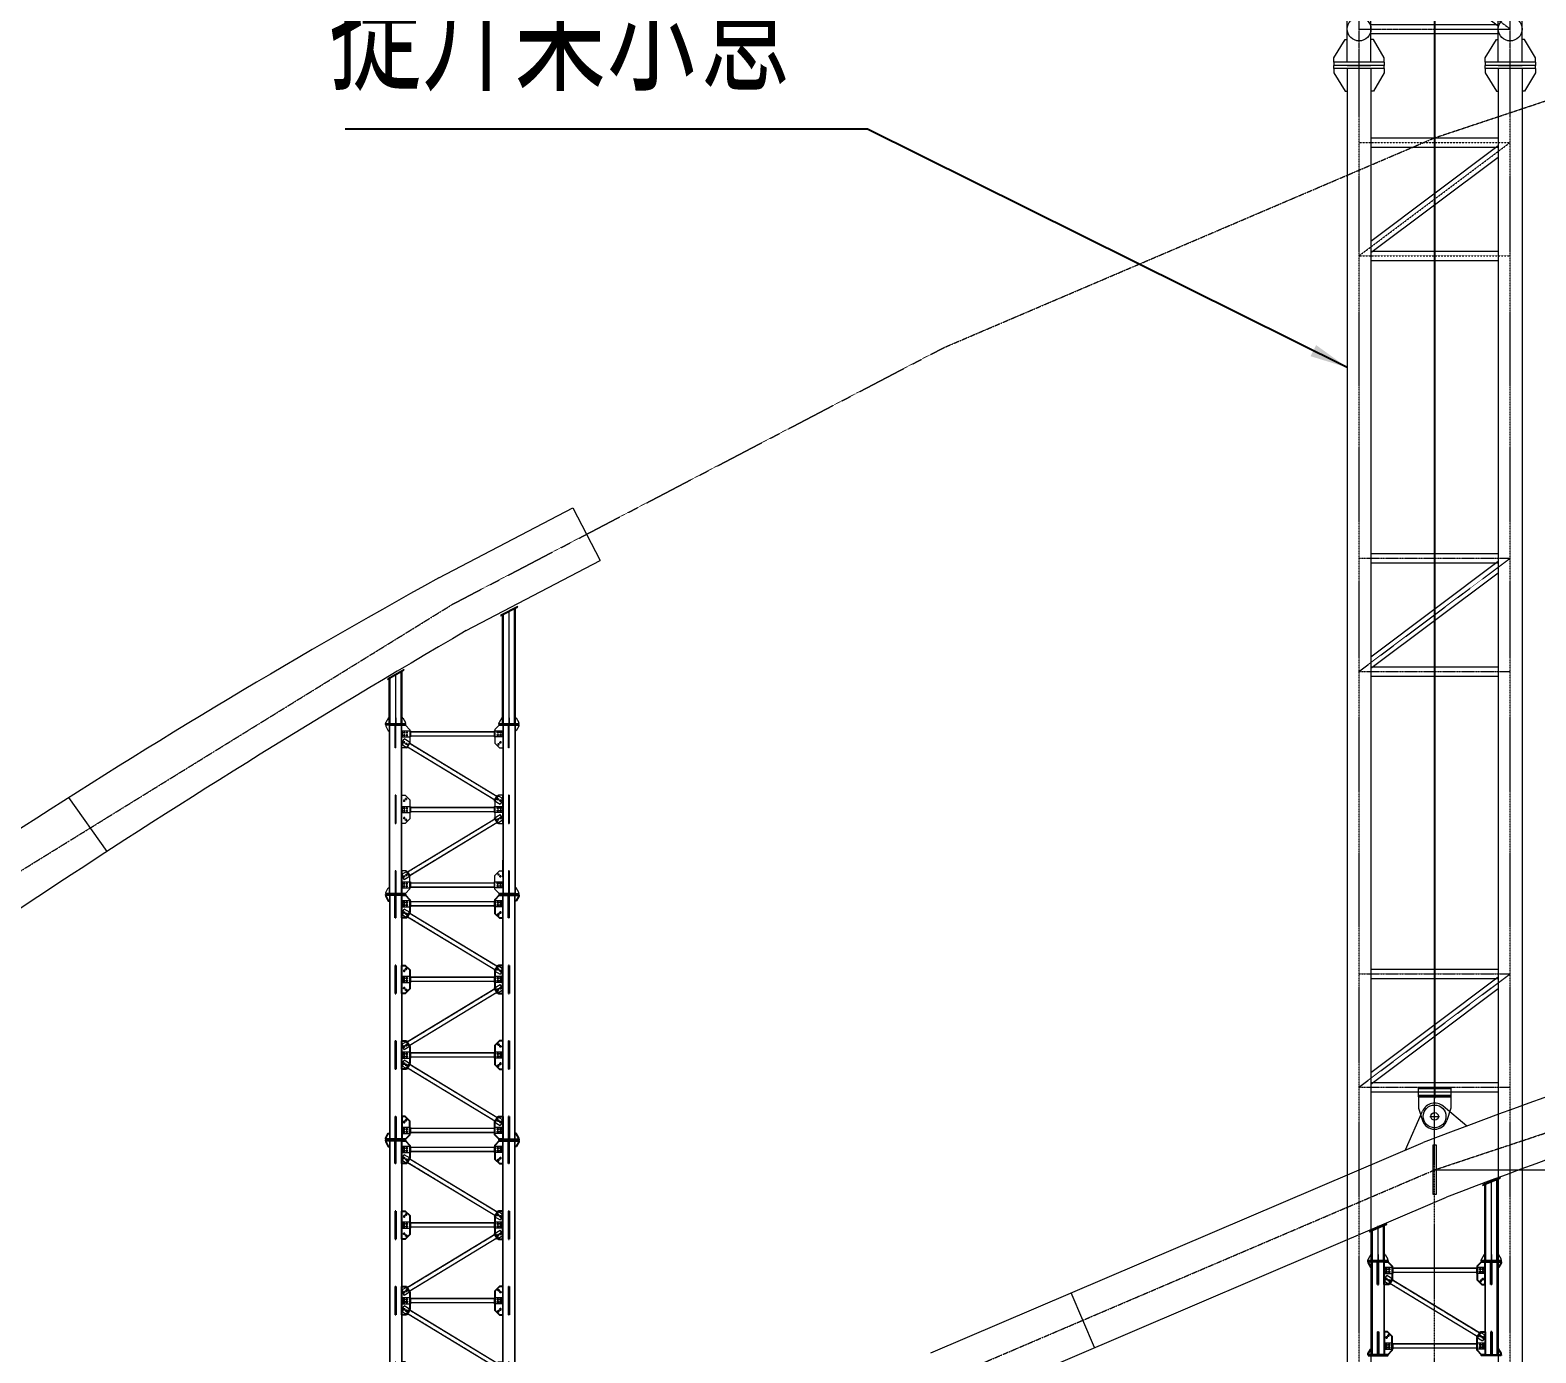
# Model space of a CAD drawing. Extents: x -2876908 to 633791, y -1383861 to 872234.
# Drawn here: x -1362994 to -1323142, y 772862 to 807864 of the extents above; entities that cross this region are included whole.
import ezdxf

# ---------------------------------------------------------------- set-up
doc = ezdxf.new("R2010")
doc.units = 0
doc.header["$LTSCALE"] = 5
doc.header["$MEASUREMENT"] = 0
doc.linetypes.add('CENTER', pattern=[2, 1.25, -0.25, 0.25, -0.25])
doc.linetypes.add('DASHED', pattern=[0.75, 0.5, -0.25])
doc.layers.get('0').update_dxf_attribs({"linetype": 'CONTINUOUS', "lineweight": 25})
for name, color, linetype, lineweight in [('2细实线', 5, 'CONTINUOUS', 18), ('3中心线', 6, 'CENTER', 18), ('5标注', 3, 'CONTINUOUS', 15), ('6文本', 7, 'CONTINUOUS', 15), ('7边界线', 8, 'CONTINUOUS', 15), ('8轮廓线', 4, 'CONTINUOUS', 15), ('DIM', 3, 'CONTINUOUS', 0), ('STGJ_BOLT_THIN', 9, 'CONTINUOUS', 0), ('STXT_XG_END_THIN', 2, 'CONTINUOUS', 0), ('STXT_XG_THIN', 2, 'CONTINUOUS', 0), ('STXT_XG_TNDSH', 6, 'DASHED', 0)]:
    doc.layers.add(name, color=color, linetype=linetype, lineweight=lineweight)
doc.layers.add('M_Prof', color=2, linetype='CONTINUOUS')
doc.layers.add('M_Profx', color=2, linetype='CONTINUOUS')
doc.styles.add('TSSD_Dimension', font='tssdeng.shx', dxfattribs={"width": 0.7, "bigfont": 'hztxt.shx'})
doc.styles.add('TSSD_NORM', font='tssdeng.shx', dxfattribs={"width": 0.7, "bigfont": 'hztxt.shx'})
doc.dimstyles.new('TSSD_100_100', dxfattribs={"dimtxt": 300, "dimasz": 100, "dimexe": 100, "dimexo": 250, "dimgap": 100, "dimtad": 1, "dimdec": 0, "dimzin": 0, "dimdsep": 46, "dimtxsty": 'TSSD_Dimension', "dimblk": 'ARCHTICK', "dimblk1": 'ARCHTICK', "dimblk2": 'ARCHTICK', "dimcen": 0, "dimdle": 100, "dimclrt": 7, "dimadec": 0, "dimazin": 0, "dimtfac": 1, "dimtdec": 0, "dimtix": 1, "dimtmove": 2, "dimatfit": 3, "dimfxl": 1, "dimtolj": 1, "dimtzin": 0, "dimarcsym": 0})

# ---------------------------------------------------------------- blocks, each defined once
blk = doc.blocks.new('立面图')
at = {"layer": '3中心线'}
for points in [[(-699574, 28243), (-690120, 33181), (-677120, 38737), (-664120, 43058), (-651120, 46144), (-638120, 47996), (-625120, 48613), (-612120, 47996), (-599120, 46144), (-586120, 43058), (-573120, 38737), (-560120, 33181), (-547120, 26391), (-534120, 18366), (-521120, 9107), (-508120, -1387)], [(-742120, -1387), (-729120, 9107), (-716120, 18366), (-703120, 26391), (-699574, 28243)], [(-699574, 934), (-690120, 5872), (-677120, 11428), (-664120, 15749), (-651120, 18835), (-638120, 20687), (-625120, 21305), (-612120, 20687), (-599120, 18835), (-586120, 15749), (-573120, 11428), (-560120, 5872), (-550666, 934)]]:
    blk.add_lwpolyline(points, dxfattribs=at)
at = {"layer": '7边界线', "ltscale": 0.1}
for p, q in [((-703484, 27088), (-699938, 28940)), ((-699938, 28940), (-699210, 27546)), ((-702756, 25694), (-699210, 27546)), ((-713280, 21274), (-712265, 19849)), ((-690458, 6583), (-677430, 12150)), ((-689811, 5150), (-676811, 10705)), ((-686130, 6722), (-686748, 8168))]:
    blk.add_line(p, q, dxfattribs=at)
for centre, radius, start, end in [((-612298, -137707), 188341, 118.95695, 127.27992), ((-587161, -173000), 229873, 120.18969, 126.9511), ((-621852, -133281), 155689, 100.89052, 110.91483), ((-622230, -131849), 152646, 100.85404, 110.95094)]:
    blk.add_arc(centre, radius, start, end, dxfattribs=at)
blk = doc.blocks.new('孔')
blk.add_circle((22022, 20887), 13.3)
at = {"layer": 'STGJ_BOLT_THIN'}
for p, q in [((21992, 20887), (22052, 20887)), ((22022, 20917), (22022, 20857))]:
    blk.add_line(p, q, dxfattribs=at)
blk = doc.blocks.new('hsldhflksfdjl')
at = {"color": 5}
for p, q in [((11524943, 547792), (11524943, 548395)), ((11524963, 547792), (11524963, 548395)), ((11524943, 547792), (11524963, 547792)), ((11527943, 546538), (11527943, 545935)), ((11527963, 546538), (11527943, 546538)), ((11527963, 546538), (11527963, 545935))]:
    blk.add_line(p, q, dxfattribs=at)
at = {"color": 241}
for p, q in [((11527943, 547792), (11527943, 548395)), ((11527963, 547792), (11527963, 548395)), ((11527963, 547792), (11527943, 547792)), ((11524943, 546538), (11524943, 545935)), ((11524943, 546538), (11524963, 546538)), ((11524963, 546538), (11524963, 545935))]:
    blk.add_line(p, q, dxfattribs=at)
for p, q in [((11524963, 548213), (11524943, 548213)), ((11524963, 548186), (11524943, 548186)), ((11524963, 548143), (11524943, 548143)), ((11524963, 548116), (11524943, 548116)), ((11527943, 548213), (11527963, 548213)), ((11527943, 548186), (11527963, 548186)), ((11527943, 548143), (11527963, 548143)), ((11527943, 548116), (11527963, 548116)), ((11524963, 547950), (11524943, 547950)), ((11524963, 547924), (11524943, 547924)), ((11524963, 547914), (11524943, 547914)), ((11524963, 547887), (11524943, 547887)), ((11527943, 547950), (11527963, 547950)), ((11527943, 547924), (11527963, 547924)), ((11527943, 547914), (11527963, 547914)), ((11527943, 547887), (11527963, 547887)), ((11524963, 546442), (11524943, 546442)), ((11524963, 546415), (11524943, 546415)), ((11524963, 546405), (11524943, 546405)), ((11524963, 546379), (11524943, 546379)), ((11527943, 546442), (11527963, 546442)), ((11527943, 546415), (11527963, 546415)), ((11527943, 546405), (11527963, 546405)), ((11527943, 546379), (11527963, 546379)), ((11524963, 546213), (11524943, 546213)), ((11524963, 546186), (11524943, 546186)), ((11524963, 546143), (11524943, 546143)), ((11524963, 546116), (11524943, 546116)), ((11527943, 546213), (11527963, 546213)), ((11527943, 546186), (11527963, 546186)), ((11527943, 546143), (11527963, 546143)), ((11527943, 546116), (11527963, 546116))]:
    blk.add_line(p, q)
at = {"color": 6}
for points in [[(11524691, 548415), (11525216, 548415), (11525216, 548395), (11524691, 548395)], [(11528216, 548415), (11527691, 548415), (11527691, 548395), (11528216, 548395)], [(11524691, 545915), (11525216, 545915), (11525216, 545935), (11524691, 545935)], [(11528216, 545915), (11527691, 545915), (11527691, 545935), (11528216, 545935)]]:
    blk.add_lwpolyline(points, close=True, dxfattribs=at)
for points in [[(11524691, 548395), (11524691, 548365), (11524761, 548245), (11524791, 548245)], [(11524691, 548395), (11524691, 548365), (11524761, 548245), (11524791, 548245)], [(11528216, 548395), (11528216, 548365), (11528146, 548245), (11528116, 548245)], [(11528216, 548395), (11528216, 548365), (11528146, 548245), (11528116, 548245)], [(11524691, 545935), (11524691, 545965), (11524761, 546085), (11524791, 546085)], [(11524691, 545935), (11524691, 545965), (11524761, 546085), (11524791, 546085)], [(11528216, 545935), (11528216, 545965), (11528146, 546085), (11528116, 546085)], [(11528216, 545935), (11528216, 545965), (11528146, 546085), (11528116, 546085)]]:
    blk.add_lwpolyline(points, dxfattribs=at)
at = {"color": 241}
for points in [[(11525116, 547792), (11525116, 548395), (11525216, 548395), (11525326, 548275), (11525326, 547945), (11525233, 547792), (11525116, 547792)], [(11527791, 546538), (11527791, 545935), (11527691, 545935), (11527580, 546055), (11527580, 546384), (11527674, 546538), (11527791, 546538)]]:
    blk.add_lwpolyline(points, dxfattribs=at)
at = {"color": 5}
for points in [[(11527791, 547792), (11527791, 548395), (11527691, 548395), (11527580, 548275), (11527580, 547913), (11527701, 547792), (11527791, 547792)], [(11525116, 546538), (11525116, 545935), (11525216, 545935), (11525326, 546055), (11525326, 546416), (11525205, 546538), (11525116, 546538)]]:
    blk.add_lwpolyline(points, dxfattribs=at)
at = {"layer": 'STXT_XG_END_THIN'}
for p, q in [((11524791, 548395), (11525116, 548395)), ((11528116, 548395), (11527791, 548395)), ((11524791, 545935), (11525116, 545935)), ((11528116, 545935), (11527791, 545935))]:
    blk.add_line(p, q, dxfattribs=at)
at = {"layer": 'STXT_XG_END_THIN', "color": 3}
for p, q in [((11525136, 548245), (11525136, 548085)), ((11525136, 548085), (11525346, 548085)), ((11527771, 548085), (11527771, 548245)), ((11525136, 546245), (11525136, 546085)), ((11525136, 546085), (11525346, 546085)), ((11527771, 546085), (11527771, 546245))]:
    blk.add_line(p, q, dxfattribs=at)
at = {"layer": 'STXT_XG_THIN', "color": 2}
for p, q in [((11524791, 548395), (11524791, 545935)), ((11525116, 548395), (11525116, 545935)), ((11527791, 545935), (11527791, 548395)), ((11528116, 545935), (11528116, 548395))]:
    blk.add_line(p, q, dxfattribs=at)
at = {"layer": 'STXT_XG_THIN', "color": 3}
for p, q in [((11525346, 548245), (11525136, 548245)), ((11525336, 548245), (11525336, 548085)), ((11525346, 548245), (11525346, 548085)), ((11527560, 548222), (11525346, 548222)), ((11527560, 548108), (11525346, 548108)), ((11527560, 548245), (11527560, 548085)), ((11527771, 548245), (11527560, 548245)), ((11527771, 548085), (11527560, 548085)), ((11527570, 548245), (11527570, 548085)), ((11525346, 546245), (11525136, 546245)), ((11525336, 546245), (11525336, 546085)), ((11525346, 546245), (11525346, 546085)), ((11527560, 546222), (11525346, 546222)), ((11527560, 546108), (11525346, 546108)), ((11527560, 546245), (11527560, 546085)), ((11527771, 546245), (11527560, 546245)), ((11527771, 546085), (11527560, 546085)), ((11527570, 546245), (11527570, 546085))]:
    blk.add_line(p, q, dxfattribs=at)
at = {"layer": 'STXT_XG_THIN', "color": 241}
for p, q in [((11525136, 547950), (11525184, 548029)), ((11525342, 547933), (11525184, 548029)), ((11525136, 547950), (11525136, 547871)), ((11525136, 547871), (11525259, 547796)), ((11525333, 547938), (11525250, 547801)), ((11525342, 547933), (11525259, 547796)), ((11527576, 546416), (11525271, 547816)), ((11527636, 546514), (11525330, 547913)), ((11527647, 546533), (11527564, 546396)), ((11527564, 546396), (11527723, 546300)), ((11527656, 546528), (11527573, 546391)), ((11527771, 546458), (11527647, 546533)), ((11527771, 546380), (11527723, 546300)), ((11527771, 546380), (11527771, 546458))]:
    blk.add_line(p, q, dxfattribs=at)
at = {"layer": 'STXT_XG_TNDSH', "color": 2}
for p, q in [((11524799, 548395), (11524799, 545935)), ((11525108, 548395), (11525108, 545935)), ((11527799, 545935), (11527799, 548395)), ((11528108, 545935), (11528108, 548395))]:
    blk.add_line(p, q, dxfattribs=at)
at = {"layer": 'STXT_XG_TNDSH', "color": 3}
for p, q in [((11527560, 548218), (11525346, 548218)), ((11527560, 548112), (11525346, 548112)), ((11527560, 546218), (11525346, 546218)), ((11527560, 546112), (11525346, 546112))]:
    blk.add_line(p, q, dxfattribs=at)
at = {"layer": 'STXT_XG_TNDSH', "color": 241}
for p, q in [((11527578, 546419), (11525273, 547819)), ((11527633, 546510), (11525328, 547910))]:
    blk.add_line(p, q, dxfattribs=at)
for p in [(11503159, 527312), (11503159, 527242), (11503229, 527312), (11503229, 527242), (11503159, 527050), (11503219, 527013)]:
    blk.add_blockref('孔', p)
at = {"xscale": -1}
for p in [(11549677, 527312), (11549677, 527242), (11549747, 527312), (11549747, 527242), (11549698, 527000), (11549747, 527050)]:
    blk.add_blockref('孔', p, dxfattribs=at)
at = {"xscale": -1, "rotation": 180}
for p in [(11503159, 567280), (11503208, 567329), (11503159, 567087), (11503159, 567017), (11503229, 567087), (11503229, 567017)]:
    blk.add_blockref('孔', p, dxfattribs=at)
at = {"rotation": 180}
for p in [(11549688, 567316), (11549747, 567280), (11549677, 567087), (11549677, 567017), (11549747, 567087), (11549747, 567017)]:
    blk.add_blockref('孔', p, dxfattribs=at)
blk = doc.blocks.new('6.5M11')
at = {"color": 5}
for p, q in [((128499, 27955), (128499, 28558)), ((128519, 27955), (128519, 28558)), ((128519, 27955), (128499, 27955)), ((128499, 24701), (128499, 23955)), ((128499, 24701), (128519, 24701)), ((128519, 24701), (128519, 23955)), ((128519, 23955), (128499, 23955))]:
    blk.add_line(p, q, dxfattribs=at)
for p, q in [((128499, 28377), (128519, 28377)), ((128499, 28350), (128519, 28350)), ((128499, 28307), (128519, 28307)), ((128499, 28280), (128519, 28280)), ((128499, 28114), (128519, 28114)), ((128499, 28088), (128519, 28088)), ((128499, 28078), (128519, 28078)), ((128499, 28051), (128519, 28051)), ((128499, 26605), (128519, 26605)), ((128499, 26579), (128519, 26579)), ((128499, 26569), (128519, 26569)), ((128499, 26543), (128519, 26543)), ((128499, 26377), (128519, 26377)), ((128499, 26350), (128519, 26350)), ((128499, 26307), (128519, 26307)), ((128499, 26280), (128519, 26280)), ((128499, 26101), (128519, 26101)), ((128499, 26065), (128519, 26065)), ((128519, 24605), (128499, 24605)), ((128519, 24579), (128499, 24579)), ((128519, 24569), (128499, 24569)), ((128519, 24543), (128499, 24543)), ((128519, 24377), (128499, 24377)), ((128519, 24350), (128499, 24350)), ((128519, 24307), (128499, 24307)), ((128519, 24280), (128499, 24280)), ((128519, 24101), (128499, 24101)), ((128519, 24065), (128499, 24065)), ((128519, 22605), (128499, 22605)), ((128519, 22579), (128499, 22579)), ((128519, 22569), (128499, 22569)), ((128519, 22543), (128499, 22543)), ((128519, 22377), (128499, 22377)), ((128519, 22350), (128499, 22350)), ((128519, 22307), (128499, 22307)), ((128519, 22280), (128499, 22280))]:
    blk.add_line(p, q)
at = {"color": 241}
for p, q in [((128499, 26701), (128499, 25955)), ((128519, 26701), (128499, 26701)), ((128519, 26701), (128519, 25955)), ((128499, 25955), (128519, 25955)), ((128499, 22701), (128499, 22093)), ((128499, 22701), (128519, 22701)), ((128519, 22701), (128519, 22093))]:
    blk.add_line(p, q, dxfattribs=at)
at = {"color": 6}
for points in [[(128247, 28578), (128772, 28578), (128772, 28558), (128247, 28558)], [(128247, 22078), (128772, 22078), (128772, 22098), (128247, 22098)]]:
    blk.add_lwpolyline(points, close=True, dxfattribs=at)
for points in [[(128247, 28558), (128247, 28528), (128317, 28408), (128347, 28408)], [(128247, 28558), (128247, 28528), (128317, 28408), (128347, 28408)], [(128247, 22098), (128247, 22128), (128317, 22248), (128347, 22248)], [(128247, 22098), (128247, 22128), (128317, 22248), (128347, 22248)]]:
    blk.add_lwpolyline(points, dxfattribs=at)
at = {"color": 241}
for points in [[(128672, 28558), (128772, 28558), (128882, 28438), (128882, 28109), (128789, 27955), (128672, 27955), (128672, 28558)], [(128672, 24701), (128789, 24701), (128882, 24548), (128882, 24109), (128789, 23955), (128672, 23955), (128672, 24701)]]:
    blk.add_lwpolyline(points, dxfattribs=at)
at = {"color": 5}
for points in [[(128672, 26701), (128761, 26701), (128882, 26580), (128882, 26077), (128761, 25955), (128672, 25955), (128672, 26701)], [(128672, 22701), (128672, 22098), (128772, 22098), (128882, 22218), (128882, 22580), (128761, 22701), (128672, 22701)]]:
    blk.add_lwpolyline(points, dxfattribs=at)
at = {"layer": 'STXT_XG_END_THIN'}
for p, q in [((128347, 28558), (128672, 28558)), ((128347, 22098), (128672, 22098))]:
    blk.add_line(p, q, dxfattribs=at)
at = {"layer": 'STXT_XG_THIN', "color": 2}
for p, q in [((128347, 28558), (128347, 22098)), ((128672, 28558), (128672, 22098))]:
    blk.add_line(p, q, dxfattribs=at)
at = {"layer": 'STXT_XG_TNDSH', "color": 2}
for p, q in [((128355, 28558), (128355, 22098)), ((128664, 28558), (128664, 22098))]:
    blk.add_line(p, q, dxfattribs=at)
for p in [(106715, 7476), (106715, 7406), (106785, 7476), (106785, 7406), (106715, 7213), (106775, 7177), (106715, 5476), (106715, 5406), (106785, 5476), (106785, 5406), (106715, 5213), (106765, 5164), (106715, 3476), (106715, 3406), (106785, 3476), (106785, 3406), (106715, 3213), (106775, 3177)]:
    blk.add_blockref('孔', p)
at = {"xscale": -1, "rotation": 180}
for p in [(106715, 47443), (106715, 47251), (106715, 47181), (106765, 47493), (106785, 47251), (106785, 47181), (106715, 45443), (106775, 45480), (106715, 43443), (106715, 43251), (106715, 43181), (106765, 43493), (106785, 43251), (106785, 43181)]:
    blk.add_blockref('孔', p, dxfattribs=at)
blk = doc.blocks.new('6.5M222')
at = {"color": 241}
for p, q in [((130499, 27955), (130499, 28558)), ((130519, 27955), (130519, 28558)), ((130519, 27955), (130499, 27955)), ((130499, 24701), (130499, 23955)), ((130499, 24701), (130519, 24701)), ((130519, 24701), (130519, 23955)), ((130519, 23955), (130499, 23955))]:
    blk.add_line(p, q, dxfattribs=at)
for p, q in [((130499, 28377), (130519, 28377)), ((130499, 28350), (130519, 28350)), ((130499, 28307), (130519, 28307)), ((130499, 28280), (130519, 28280)), ((130499, 28114), (130519, 28114)), ((130499, 28088), (130519, 28088)), ((130499, 28078), (130519, 28078)), ((130499, 28051), (130519, 28051)), ((130499, 26605), (130519, 26605)), ((130499, 26579), (130519, 26579)), ((130499, 26569), (130519, 26569)), ((130499, 26543), (130519, 26543)), ((130499, 26377), (130519, 26377)), ((130499, 26350), (130519, 26350)), ((130499, 26307), (130519, 26307)), ((130499, 26280), (130519, 26280)), ((130499, 26101), (130519, 26101)), ((130499, 26065), (130519, 26065)), ((130519, 24605), (130499, 24605)), ((130519, 24579), (130499, 24579)), ((130519, 24569), (130499, 24569)), ((130519, 24543), (130499, 24543)), ((130519, 24377), (130499, 24377)), ((130519, 24350), (130499, 24350)), ((130519, 24307), (130499, 24307)), ((130519, 24280), (130499, 24280)), ((130519, 24101), (130499, 24101)), ((130519, 24065), (130499, 24065)), ((130499, 22605), (130519, 22605)), ((130499, 22579), (130519, 22579)), ((130499, 22569), (130519, 22569)), ((130499, 22543), (130519, 22543)), ((130499, 22377), (130519, 22377)), ((130499, 22350), (130519, 22350)), ((130499, 22307), (130519, 22307)), ((130499, 22280), (130519, 22280))]:
    blk.add_line(p, q)
at = {"color": 5}
for p, q in [((130499, 26701), (130499, 25955)), ((130519, 26701), (130499, 26701)), ((130519, 26701), (130519, 25955)), ((130499, 25955), (130519, 25955)), ((130499, 22701), (130499, 22098)), ((130519, 22701), (130499, 22701)), ((130519, 22701), (130519, 22098))]:
    blk.add_line(p, q, dxfattribs=at)
for points in [[(130347, 28558), (130247, 28558), (130137, 28438), (130137, 28077), (130258, 27955), (130347, 27955)], [(130347, 24701), (130258, 24701), (130137, 24580), (130137, 24077), (130258, 23955), (130347, 23955)]]:
    blk.add_lwpolyline(points, dxfattribs=at)
at = {"color": 6}
for points in [[(130772, 28578), (130247, 28578), (130247, 28558), (130772, 28558)], [(130772, 22078), (130247, 22078), (130247, 22098), (130772, 22098)]]:
    blk.add_lwpolyline(points, close=True, dxfattribs=at)
for points in [[(130772, 28558), (130772, 28528), (130702, 28408), (130672, 28408)], [(130772, 28558), (130772, 28528), (130702, 28408), (130672, 28408)], [(130772, 22098), (130772, 22128), (130702, 22248), (130672, 22248)], [(130772, 22098), (130772, 22128), (130702, 22248), (130672, 22248)]]:
    blk.add_lwpolyline(points, dxfattribs=at)
at = {"color": 241}
for points in [[(130347, 26701), (130230, 26701), (130137, 26548), (130137, 26109), (130230, 25955), (130347, 25955), (130347, 26701)], [(130347, 22701), (130347, 22098), (130247, 22098), (130137, 22218), (130137, 22548), (130230, 22701), (130347, 22701)]]:
    blk.add_lwpolyline(points, dxfattribs=at)
at = {"layer": 'STXT_XG_END_THIN'}
for p, q in [((130672, 28558), (130347, 28558)), ((130672, 22098), (130347, 22098))]:
    blk.add_line(p, q, dxfattribs=at)
at = {"layer": 'STXT_XG_THIN', "color": 2}
for p, q in [((130347, 22098), (130347, 28558)), ((130672, 22098), (130672, 28558))]:
    blk.add_line(p, q, dxfattribs=at)
at = {"layer": 'STXT_XG_TNDSH', "color": 2}
for p, q in [((130355, 22098), (130355, 28558)), ((130664, 22098), (130664, 28558))]:
    blk.add_line(p, q, dxfattribs=at)
at = {"xscale": -1}
for p in [(152234, 7476), (152234, 7406), (152304, 7476), (152304, 7406), (152254, 7164), (152304, 7213), (152234, 5476), (152234, 5406), (152304, 5476), (152304, 5406), (152244, 5177), (152304, 5213), (152234, 3476), (152234, 3406), (152304, 3476), (152304, 3406), (152254, 3164), (152304, 3213)]:
    blk.add_blockref('孔', p, dxfattribs=at)
at = {"rotation": 180}
for p in [(152244, 47480), (152304, 47443), (152254, 45493), (152304, 45443), (152234, 43251), (152234, 43181), (152244, 43480), (152304, 43443), (152304, 43251), (152304, 43181)]:
    blk.add_blockref('孔', p, dxfattribs=at)
blk = doc.blocks.new('sahdlfhaskfhkjs')
at = {"layer": 'STXT_XG_END_THIN', "color": 3}
for p, q in [((11556664, 547825), (11556664, 547665)), ((11556664, 547665), (11556874, 547665)), ((11559299, 547665), (11559299, 547825)), ((11556664, 545825), (11556664, 545665)), ((11556664, 545665), (11556874, 545665)), ((11559299, 545665), (11559299, 545825)), ((11556664, 543825), (11556664, 543665)), ((11556664, 543665), (11556874, 543665)), ((11559299, 543665), (11559299, 543825)), ((11556664, 541825), (11556664, 541665)), ((11556664, 541665), (11556874, 541665)), ((11559299, 541665), (11559299, 541825))]:
    blk.add_line(p, q, dxfattribs=at)
at = {"layer": 'STXT_XG_THIN', "color": 3}
for p, q in [((11556874, 547825), (11556664, 547825)), ((11556864, 547825), (11556864, 547665)), ((11556874, 547825), (11556874, 547665)), ((11559089, 547802), (11556874, 547802)), ((11559089, 547688), (11556874, 547688)), ((11559089, 547825), (11559089, 547665)), ((11559299, 547825), (11559089, 547825)), ((11559299, 547665), (11559089, 547665)), ((11559099, 547825), (11559099, 547665)), ((11556874, 545825), (11556664, 545825)), ((11556864, 545825), (11556864, 545665)), ((11556874, 545825), (11556874, 545665)), ((11559089, 545802), (11556874, 545802)), ((11559089, 545688), (11556874, 545688)), ((11559089, 545825), (11559089, 545665)), ((11559299, 545825), (11559089, 545825)), ((11559299, 545665), (11559089, 545665)), ((11559099, 545825), (11559099, 545665)), ((11556874, 543825), (11556664, 543825)), ((11556864, 543825), (11556864, 543665)), ((11556874, 543825), (11556874, 543665)), ((11559089, 543802), (11556874, 543802)), ((11559089, 543688), (11556874, 543688)), ((11559089, 543825), (11559089, 543665)), ((11559299, 543825), (11559089, 543825)), ((11559299, 543665), (11559089, 543665)), ((11559099, 543825), (11559099, 543665)), ((11556874, 541825), (11556664, 541825)), ((11556864, 541825), (11556864, 541665)), ((11556874, 541825), (11556874, 541665)), ((11559089, 541802), (11556874, 541802)), ((11559089, 541688), (11556874, 541688)), ((11559089, 541825), (11559089, 541665)), ((11559299, 541825), (11559089, 541825)), ((11559299, 541665), (11559089, 541665)), ((11559099, 541825), (11559099, 541665))]:
    blk.add_line(p, q, dxfattribs=at)
at = {"layer": 'STXT_XG_THIN', "color": 241}
for p, q in [((11556664, 547530), (11556712, 547609)), ((11556870, 547513), (11556712, 547609)), ((11556664, 547530), (11556664, 547451)), ((11556664, 547451), (11556787, 547377)), ((11556862, 547519), (11556779, 547382)), ((11556870, 547513), (11556787, 547377)), ((11559105, 545997), (11556799, 547396)), ((11559164, 546094), (11556858, 547494)), ((11559176, 546114), (11559093, 545977)), ((11559093, 545977), (11559251, 545881)), ((11559184, 546108), (11559101, 545972)), ((11559299, 546039), (11559176, 546114)), ((11559299, 545960), (11559299, 546039)), ((11559093, 545513), (11559251, 545609)), ((11559299, 545960), (11559251, 545881)), ((11559299, 545530), (11559251, 545609)), ((11559105, 545494), (11556799, 544094)), ((11559164, 545396), (11556858, 543997)), ((11559176, 545377), (11559093, 545513)), ((11559184, 545382), (11559101, 545519)), ((11559299, 545451), (11559176, 545377)), ((11559299, 545530), (11559299, 545451)), ((11556664, 544039), (11556787, 544114)), ((11556664, 543960), (11556664, 544039)), ((11556862, 543972), (11556779, 544108)), ((11556870, 543977), (11556787, 544114)), ((11556664, 543960), (11556712, 543881)), ((11556664, 543530), (11556712, 543609)), ((11556870, 543977), (11556712, 543881)), ((11556870, 543513), (11556712, 543609)), ((11556664, 543530), (11556664, 543451)), ((11556664, 543451), (11556787, 543377)), ((11556862, 543519), (11556779, 543382)), ((11556870, 543513), (11556787, 543377)), ((11559105, 541997), (11556799, 543396)), ((11559164, 542094), (11556858, 543494)), ((11559176, 542114), (11559093, 541977)), ((11559184, 542108), (11559101, 541972)), ((11559299, 542039), (11559176, 542114)), ((11559299, 541960), (11559299, 542039)), ((11559093, 541977), (11559251, 541881)), ((11559299, 541960), (11559251, 541881))]:
    blk.add_line(p, q, dxfattribs=at)
at = {"layer": 'STXT_XG_TNDSH', "color": 3}
for p, q in [((11559089, 547798), (11556874, 547798)), ((11559089, 547692), (11556874, 547692)), ((11559089, 545798), (11556874, 545798)), ((11559089, 545692), (11556874, 545692)), ((11559089, 543798), (11556874, 543798)), ((11559089, 543692), (11556874, 543692)), ((11559089, 541798), (11556874, 541798)), ((11559089, 541692), (11556874, 541692))]:
    blk.add_line(p, q, dxfattribs=at)
at = {"layer": 'STXT_XG_TNDSH', "color": 241}
for p, q in [((11559107, 546000), (11556801, 547400)), ((11559162, 546091), (11556856, 547490)), ((11559107, 545490), (11556801, 544091)), ((11559162, 545400), (11556856, 544000)), ((11559107, 542000), (11556801, 543400)), ((11559162, 542091), (11556856, 543490))]:
    blk.add_line(p, q, dxfattribs=at)
for name, p in [('6.5M11', (11427972, 519417)), ('6.5M222', (11428972, 519417))]:
    blk.add_blockref(name, p)
blk = doc.blocks.new('flhdasdhfksfdjl')
at = {"color": 241}
for p, q in [((11534671, 549419), (11534671, 550022)), ((11534691, 549419), (11534691, 550022)), ((11534671, 549419), (11534691, 549419)), ((11537671, 548165), (11537671, 547419)), ((11537671, 548165), (11537691, 548165)), ((11537691, 548165), (11537691, 547419)), ((11537691, 547419), (11537671, 547419)), ((11534671, 546165), (11534671, 545562)), ((11534671, 546165), (11534691, 546165)), ((11534691, 546165), (11534691, 545562))]:
    blk.add_line(p, q, dxfattribs=at)
at = {"color": 5}
for p, q in [((11537671, 549419), (11537671, 550022)), ((11537691, 549419), (11537691, 550022)), ((11537671, 549419), (11537691, 549419)), ((11534671, 548165), (11534671, 547419)), ((11534671, 548165), (11534691, 548165)), ((11534691, 548165), (11534691, 547419)), ((11534691, 547419), (11534671, 547419)), ((11537671, 546165), (11537671, 545562)), ((11537671, 546165), (11537691, 546165)), ((11537691, 546165), (11537691, 545562))]:
    blk.add_line(p, q, dxfattribs=at)
for p, q in [((11534691, 549840), (11534671, 549840)), ((11534691, 549813), (11534671, 549813)), ((11534691, 549770), (11534671, 549770)), ((11534691, 549743), (11534671, 549743)), ((11534691, 549578), (11534671, 549578)), ((11537691, 549840), (11537671, 549840)), ((11537691, 549813), (11537671, 549813)), ((11537691, 549770), (11537671, 549770)), ((11537691, 549743), (11537671, 549743)), ((11537691, 549578), (11537671, 549578)), ((11534691, 549551), (11534671, 549551)), ((11534691, 549541), (11534671, 549541)), ((11534691, 549515), (11534671, 549515)), ((11537691, 549551), (11537671, 549551)), ((11537691, 549541), (11537671, 549541)), ((11537691, 549515), (11537671, 549515)), ((11534691, 548069), (11534671, 548069)), ((11534691, 548042), (11534671, 548042)), ((11534691, 548033), (11534671, 548033)), ((11534691, 548006), (11534671, 548006)), ((11537691, 548069), (11537671, 548069)), ((11537691, 548042), (11537671, 548042)), ((11537691, 548033), (11537671, 548033)), ((11537691, 548006), (11537671, 548006)), ((11534691, 547840), (11534671, 547840)), ((11534691, 547813), (11534671, 547813)), ((11534691, 547770), (11534671, 547770)), ((11534691, 547743), (11534671, 547743)), ((11537691, 547840), (11537671, 547840)), ((11537691, 547813), (11537671, 547813)), ((11537691, 547770), (11537671, 547770)), ((11537691, 547743), (11537671, 547743)), ((11534691, 547564), (11534671, 547564)), ((11534691, 547528), (11534671, 547528)), ((11537691, 547564), (11537671, 547564)), ((11537691, 547528), (11537671, 547528)), ((11534691, 546069), (11534671, 546069)), ((11534691, 546042), (11534671, 546042)), ((11534691, 546033), (11534671, 546033)), ((11534691, 546006), (11534671, 546006)), ((11537691, 546069), (11537671, 546069)), ((11537691, 546042), (11537671, 546042)), ((11537691, 546033), (11537671, 546033)), ((11537691, 546006), (11537671, 546006)), ((11534691, 545840), (11534671, 545840)), ((11534691, 545813), (11534671, 545813)), ((11534691, 545770), (11534671, 545770)), ((11534691, 545743), (11534671, 545743)), ((11537691, 545840), (11537671, 545840)), ((11537691, 545813), (11537671, 545813)), ((11537691, 545770), (11537671, 545770)), ((11537691, 545743), (11537671, 545743))]:
    blk.add_line(p, q)
at = {"color": 6}
for points in [[(11534418, 550042), (11534943, 550042), (11534943, 550022), (11534418, 550022)], [(11537943, 550042), (11537418, 550042), (11537418, 550022), (11537943, 550022)], [(11534418, 545542), (11534943, 545542), (11534943, 545562), (11534418, 545562)], [(11537943, 545542), (11537418, 545542), (11537418, 545562), (11537943, 545562)]]:
    blk.add_lwpolyline(points, close=True, dxfattribs=at)
for points in [[(11534418, 550022), (11534418, 549992), (11534488, 549872), (11534518, 549872)], [(11534418, 550022), (11534418, 549992), (11534488, 549872), (11534518, 549872)], [(11537943, 550022), (11537943, 549992), (11537873, 549872), (11537843, 549872)], [(11537943, 550022), (11537943, 549992), (11537873, 549872), (11537843, 549872)], [(11534418, 545562), (11534418, 545592), (11534488, 545712), (11534518, 545712)], [(11534418, 545562), (11534418, 545592), (11534488, 545712), (11534518, 545712)], [(11537943, 545562), (11537943, 545592), (11537873, 545712), (11537843, 545712)], [(11537943, 545562), (11537943, 545592), (11537873, 545712), (11537843, 545712)]]:
    blk.add_lwpolyline(points, dxfattribs=at)
at = {"color": 5}
for points in [[(11534843, 550022), (11534943, 550022), (11535054, 549902), (11535054, 549540), (11534932, 549419), (11534843, 549419)], [(11537518, 548165), (11537429, 548165), (11537308, 548043), (11537308, 547540), (11537429, 547419), (11537518, 547419)], [(11534843, 546165), (11534843, 545562), (11534943, 545562), (11535054, 545682), (11535054, 546043), (11534932, 546165), (11534843, 546165)]]:
    blk.add_lwpolyline(points, dxfattribs=at)
at = {"color": 241}
for points in [[(11537518, 550022), (11537418, 550022), (11537308, 549897), (11537308, 549572), (11537401, 549419), (11537518, 549419), (11537518, 550022)], [(11534843, 548165), (11534960, 548165), (11535054, 548011), (11535054, 547572), (11534960, 547419), (11534843, 547419), (11534843, 548165)], [(11537518, 546165), (11537518, 545562), (11537418, 545562), (11537308, 545687), (11537308, 546011), (11537401, 546165), (11537518, 546165)]]:
    blk.add_lwpolyline(points, dxfattribs=at)
at = {"layer": 'DIM'}
for p, q in [((11534843, 545997), (11534843, 546449)), ((11537518, 546210), (11537518, 546547))]:
    blk.add_line(p, q, dxfattribs=at)
at = {"layer": 'STXT_XG_END_THIN'}
for p, q in [((11534518, 550022), (11534843, 550022)), ((11537843, 550022), (11537518, 550022)), ((11534518, 545562), (11534843, 545562)), ((11537843, 545562), (11537518, 545562))]:
    blk.add_line(p, q, dxfattribs=at)
at = {"layer": 'STXT_XG_END_THIN', "color": 3}
for p, q in [((11534863, 549872), (11534863, 549712)), ((11534863, 549712), (11535074, 549712)), ((11537498, 549712), (11537498, 549872)), ((11534863, 547872), (11534863, 547712)), ((11534863, 547712), (11535074, 547712)), ((11537498, 547712), (11537498, 547872)), ((11534863, 545872), (11534863, 545712)), ((11534863, 545712), (11535074, 545712)), ((11537498, 545712), (11537498, 545872))]:
    blk.add_line(p, q, dxfattribs=at)
at = {"layer": 'STXT_XG_THIN', "color": 2}
for p, q in [((11534518, 550022), (11534518, 545562)), ((11534843, 550022), (11534843, 545562)), ((11537518, 545562), (11537518, 550022)), ((11537843, 545562), (11537843, 550022))]:
    blk.add_line(p, q, dxfattribs=at)
at = {"layer": 'STXT_XG_THIN', "color": 3}
for p, q in [((11535074, 549872), (11534863, 549872)), ((11535064, 549872), (11535064, 549712)), ((11535074, 549872), (11535074, 549712)), ((11537288, 549849), (11535074, 549849)), ((11537288, 549735), (11535074, 549735)), ((11537288, 549872), (11537288, 549712)), ((11537498, 549872), (11537288, 549872)), ((11537498, 549712), (11537288, 549712)), ((11537298, 549872), (11537298, 549712)), ((11535074, 547872), (11534863, 547872)), ((11535064, 547872), (11535064, 547712)), ((11535074, 547872), (11535074, 547712)), ((11537288, 547849), (11535074, 547849)), ((11537288, 547735), (11535074, 547735)), ((11537288, 547872), (11537288, 547712)), ((11537498, 547872), (11537288, 547872)), ((11537498, 547712), (11537288, 547712)), ((11537298, 547872), (11537298, 547712)), ((11535074, 545872), (11534863, 545872)), ((11535064, 545872), (11535064, 545712)), ((11535074, 545872), (11535074, 545712)), ((11537288, 545849), (11535074, 545849)), ((11537288, 545735), (11535074, 545735)), ((11537288, 545872), (11537288, 545712)), ((11537498, 545872), (11537288, 545872)), ((11537498, 545712), (11537288, 545712)), ((11537298, 545872), (11537298, 545712))]:
    blk.add_line(p, q, dxfattribs=at)
at = {"layer": 'STXT_XG_THIN', "color": 241}
for p, q in [((11537292, 549560), (11537450, 549656)), ((11537383, 549428), (11537300, 549565)), ((11537498, 549577), (11537450, 549656)), ((11537498, 549577), (11537498, 549498)), ((11537304, 549540), (11534998, 548141)), ((11537363, 549443), (11535057, 548043)), ((11537375, 549423), (11537292, 549560)), ((11537498, 549498), (11537375, 549423)), ((11534863, 548085), (11534986, 548160)), ((11534863, 548007), (11534863, 548085)), ((11534863, 548007), (11534911, 547927)), ((11535069, 548023), (11534911, 547927)), ((11535061, 548018), (11534978, 548155)), ((11535069, 548023), (11534986, 548160)), ((11534863, 547577), (11534911, 547656)), ((11534863, 547577), (11534863, 547498)), ((11535069, 547560), (11534911, 547656)), ((11534863, 547498), (11534986, 547423)), ((11535061, 547565), (11534978, 547428)), ((11535069, 547560), (11534986, 547423)), ((11537304, 546043), (11534998, 547443)), ((11537363, 546141), (11535057, 547540)), ((11537375, 546160), (11537292, 546023)), ((11537292, 546023), (11537450, 545927)), ((11537383, 546155), (11537300, 546018)), ((11537498, 546085), (11537375, 546160)), ((11537498, 546007), (11537450, 545927)), ((11537498, 546007), (11537498, 546085))]:
    blk.add_line(p, q, dxfattribs=at)
at = {"layer": 'STXT_XG_TNDSH', "color": 2}
for p, q in [((11534526, 550022), (11534526, 545562)), ((11534835, 550022), (11534835, 545562)), ((11537526, 545562), (11537526, 550022)), ((11537835, 545562), (11537835, 550022))]:
    blk.add_line(p, q, dxfattribs=at)
at = {"layer": 'STXT_XG_TNDSH', "color": 3}
for p, q in [((11537288, 549845), (11535074, 549845)), ((11537288, 549739), (11535074, 549739)), ((11537288, 547845), (11535074, 547845)), ((11537288, 547739), (11535074, 547739)), ((11537288, 545845), (11535074, 545845)), ((11537288, 545739), (11535074, 545739))]:
    blk.add_line(p, q, dxfattribs=at)
at = {"layer": 'STXT_XG_TNDSH', "color": 241}
for p, q in [((11537306, 549537), (11535000, 548137)), ((11537361, 549446), (11535055, 548047)), ((11537306, 546047), (11535000, 547446)), ((11537361, 546137), (11535055, 547537))]:
    blk.add_line(p, q, dxfattribs=at)
for p in [(11512886, 528939), (11512886, 528869), (11512886, 528677), (11512956, 528939), (11512956, 528869), (11512936, 528627), (11512886, 526939), (11512886, 526869), (11512886, 526677), (11512956, 526939), (11512956, 526869), (11512946, 526640)]:
    blk.add_blockref('孔', p)
at = {"xscale": -1}
for p in [(11559405, 528939), (11559405, 528869), (11559475, 528939), (11559475, 528869), (11559475, 528677), (11559415, 528640), (11559405, 526939), (11559405, 526869), (11559475, 526939), (11559475, 526869), (11559475, 526677), (11559425, 526627)]:
    blk.add_blockref('孔', p, dxfattribs=at)
at = {"xscale": -1, "rotation": 180}
for p in [(11512886, 568907), (11512946, 568943), (11512886, 566907), (11512936, 566956), (11512886, 566714), (11512886, 566644), (11512956, 566714), (11512956, 566644)]:
    blk.add_blockref('孔', p, dxfattribs=at)
at = {"rotation": 180}
for p in [(11559425, 568956), (11559475, 568907), (11559415, 566943), (11559475, 566907), (11559405, 566714), (11559405, 566644), (11559475, 566714), (11559475, 566644)]:
    blk.add_blockref('孔', p, dxfattribs=at)
blk = doc.blocks.new('tisheng')
at = {"layer": '2细实线'}
for p, q in [((-104446, -22100), (-104446, -22430)), ((-104032, -22156), (-104000, -22156)), ((-103586, -22100), (-103586, -22430)), ((-104446, -22430), (-104339, -22756)), ((-103586, -22430), (-103693, -22756)), ((-104016, -24063), (-16, -24063))]:
    blk.add_line(p, q, dxfattribs=at)
at = {"layer": '2细实线', "ltscale": 60}
for p, q in [((-104785, -23540), (-104337, -22511)), ((-104016, -22781), (-104016, -22520)), ((-103165, -22905), (-103792, -22382))]:
    blk.add_line(p, q, dxfattribs=at)
at = {"layer": '2细实线'}
blk.add_lwpolyline([(-104000, -22156), (-104000, 13061), (-104032, 13061), (-104032, -22156)], dxfattribs=at)
for points in [[(-104446, -21916), (-103586, -21916), (-103586, -21886), (-104446, -21886)], [(-104446, -21886), (-103586, -21886), (-103586, -22130), (-104446, -22130)], [(-104446, -22130), (-103586, -22130), (-103586, -22100), (-104446, -22100)], [(-103966, -23413), (-104066, -23413), (-104066, -24713), (-103966, -24713)]]:
    blk.add_lwpolyline(points, close=True, dxfattribs=at)
at = {"layer": '2细实线', "ltscale": 60}
for radius in [300, 100]:
    blk.add_circle((-104016, -22650), radius, dxfattribs=at)
at = {"layer": '2细实线'}
for radius in [300, 100]:
    blk.add_circle((-104016, -22650), radius, dxfattribs=at)
at = {"layer": '2细实线', "ltscale": 60}
blk.add_arc((-104016, -22650), 350, 50.1455, 156.4654, dxfattribs=at)
at = {"layer": '2细实线'}
blk.add_arc((-104016, -22650), 340, 198.1623, 341.8376, dxfattribs=at)
at = {"layer": '3中心线', "ltscale": 60}
blk.add_line((-104147, -22650), (-103885, -22650), dxfattribs=at)
blk = doc.blocks.new('_ArchTick')
at = {"color": 0, "linetype": 'ByBlock', "const_width": 0.5}
blk.add_lwpolyline([(-0.707, -0.707), (0.707, 0.707)], dxfattribs=at)
blk = doc.blocks.new('A$C58C44416')
at = {"layer": '3中心线'}
for p, q in [((665, 0), (665, 4324)), ((4665, 0), (4665, 4324)), ((665, 3961), (4665, 3961)), ((665, 3961), (4665, 961)), ((665, 961), (4665, 961))]:
    blk.add_line(p, q, dxfattribs=at)
at = {"layer": '8轮廓线'}
for p, q in [((350, 80), (350, 4324)), ((980, 4324), (350, 4324)), ((980, 80), (980, 4324)), ((980, 4084), (4350, 4084)), ((4350, 80), (4350, 4324)), ((4980, 4324), (4350, 4324)), ((4980, 80), (4980, 4324)), ((980, 3878), (4350, 1351)), ((980, 3839), (4350, 3839)), ((980, 3572), (4350, 1045)), ((980, 1084), (4350, 1084)), ((980, 839), (4350, 839)), ((0, 200), (300, 680)), ((300, 680), (350, 680)), ((1046, 680), (980, 680)), ((1330, 200), (1046, 680)), ((4000, 200), (4300, 680)), ((4300, 680), (4350, 680)), ((5046, 680), (4980, 680)), ((5330, 200), (5046, 680)), ((0, 80), (0, 200)), ((1330, 80), (0, 80)), ((0, 80), (0, 0)), ((1330, 0), (0, 0)), ((350, 0), (980, 0)), ((1330, 80), (1330, 200)), ((1330, 80), (1330, 0)), ((4000, 80), (4000, 200)), ((5330, 80), (4000, 80)), ((4000, 80), (4000, 0)), ((5330, 0), (4000, 0)), ((4350, 0), (4980, 0)), ((5330, 80), (5330, 200)), ((5330, 80), (5330, 0))]:
    blk.add_line(p, q, dxfattribs=at)
for centre in [(665, 3961), (4665, 3961), (665, 961), (4665, 961)]:
    blk.add_circle(centre, 315, dxfattribs=at)

msp = doc.modelspace()

# ---------------------------------------------------------------- linework, layer by layer
for p, q in [((-1353583.606, 789493.228), (-1353583.606, 789513.228)), ((-1353058.606, 789493.228), (-1353058.606, 789513.228)), ((-1350583.606, 789493.228), (-1350583.606, 789513.228)), ((-1350058.606, 789493.228), (-1350058.606, 789513.228)), ((-1327583.606, 775293.228), (-1327583.606, 775313.228)), ((-1327058.606, 775293.228), (-1327058.606, 775313.228)), ((-1324583.606, 775293.228), (-1324583.606, 775313.228)), ((-1324058.606, 775293.228), (-1324058.606, 775313.228))]:
    msp.add_line(p, q)
at = {"layer": '3中心线', "ltscale": 0.05}
for p, q in [((-1327821.106, 747363.228), (-1327821.106, 806931.807)), ((-1325821.106, 748369.228), (-1325821.106, 806931.807)), ((-1323821.106, 747363.228), (-1323821.106, 806931.807)), ((-1327821.106, 793893.228), (-1323821.106, 793893.228)), ((-1327821.106, 790893.228), (-1323821.106, 793893.228)), ((-1327821.106, 790893.228), (-1323821.106, 790893.228)), ((-1327821.106, 782893.228), (-1323821.106, 782893.228)), ((-1327821.106, 779893.228), (-1323821.106, 782893.228)), ((-1327821.106, 779893.228), (-1323821.106, 779893.228))]:
    msp.add_line(p, q, dxfattribs=at)
at = {"layer": '3中心线', "ltscale": 0.005}
for p, q in [((-1327821.106, 804893.228), (-1323821.106, 804893.228)), ((-1327821.106, 801893.228), (-1323821.106, 804893.228)), ((-1327821.106, 801893.228), (-1323821.106, 801893.228))]:
    msp.add_line(p, q, dxfattribs=at)
at = {"layer": '7边界线'}
for points in [[(-1350534.459, 792368.11), (-1350089.46, 792596.767), (-1350098.606, 792614.567), (-1350543.605, 792385.91)], [(-1353528.369, 790683.659), (-1353093.984, 790931.887), (-1353103.913, 790949.262), (-1353538.299, 790701.035)], [(-1324544.289, 777293.358), (-1324082.518, 777485.91), (-1324090.221, 777504.381), (-1324551.991, 777311.829)], [(-1327544.289, 776066.049), (-1327082.518, 776258.601), (-1327090.221, 776277.072), (-1327551.991, 776084.52)]]:
    msp.add_lwpolyline(points, close=True, dxfattribs=at)
at = {"layer": '8轮廓线'}
for p, q in [((-1328486.106, 806851.807), (-1328486.106, 806931.807)), ((-1327156.106, 806931.807), (-1328486.106, 806931.807)), ((-1327156.106, 806851.807), (-1328486.106, 806851.807)), ((-1328486.106, 806851.807), (-1328486.106, 806731.807)), ((-1328486.106, 806731.807), (-1328186.106, 806251.807)), ((-1328136.106, 806931.807), (-1327506.106, 806931.807)), ((-1328136.106, 806851.807), (-1328136.106, 748369.228)), ((-1327506.106, 806851.807), (-1327506.106, 748369.228)), ((-1327156.106, 806731.807), (-1327440.401, 806251.807)), ((-1327156.106, 806851.807), (-1327156.106, 806931.807)), ((-1327156.106, 806851.807), (-1327156.106, 806731.807)), ((-1324486.106, 806851.807), (-1324486.106, 806931.807)), ((-1323156.106, 806931.807), (-1324486.106, 806931.807)), ((-1323156.106, 806851.807), (-1324486.106, 806851.807)), ((-1324486.106, 806851.807), (-1324486.106, 806731.807)), ((-1324486.106, 806731.807), (-1324186.106, 806251.807)), ((-1324136.106, 806931.807), (-1323506.106, 806931.807)), ((-1324136.106, 806931.807), (-1323506.106, 806931.807)), ((-1324136.106, 806851.807), (-1324136.106, 748369.228)), ((-1323506.106, 806851.807), (-1323506.106, 748369.228)), ((-1323156.106, 806731.807), (-1323440.401, 806251.807)), ((-1323156.106, 806851.807), (-1323156.106, 806931.807)), ((-1323156.106, 806851.807), (-1323156.106, 806731.807)), ((-1328186.106, 806251.807), (-1328136.106, 806251.807)), ((-1327440.401, 806251.807), (-1327506.106, 806251.807)), ((-1324186.106, 806251.807), (-1324136.106, 806251.807)), ((-1323440.401, 806251.807), (-1323506.106, 806251.807))]:
    msp.add_line(p, q, dxfattribs=at)
at = {"layer": '8轮廓线', "ltscale": 0.05}
for p, q in [((-1327506.106, 805015.728), (-1324136.106, 805015.728)), ((-1327506.106, 802282.603), (-1324136.106, 804810.103)), ((-1327506.106, 804770.728), (-1324136.106, 804770.728)), ((-1327506.106, 801976.353), (-1324136.106, 804503.853)), ((-1327506.106, 802015.728), (-1324136.106, 802015.728)), ((-1327506.106, 801770.728), (-1324136.106, 801770.728)), ((-1327506.106, 794015.728), (-1324136.106, 794015.728)), ((-1327506.106, 791282.603), (-1324136.106, 793810.103)), ((-1327506.106, 793770.728), (-1324136.106, 793770.728)), ((-1327506.106, 790976.353), (-1324136.106, 793503.853)), ((-1327506.106, 791015.728), (-1324136.106, 791015.728)), ((-1327506.106, 790770.728), (-1324136.106, 790770.728)), ((-1327506.106, 783015.728), (-1324136.106, 783015.728)), ((-1327506.106, 780282.603), (-1324136.106, 782810.103)), ((-1327506.106, 782770.728), (-1324136.106, 782770.728)), ((-1327506.106, 779976.353), (-1324136.106, 782503.853)), ((-1327506.106, 780015.728), (-1324136.106, 780015.728)), ((-1327506.106, 779770.728), (-1324136.106, 779770.728))]:
    msp.add_line(p, q, dxfattribs=at)
at = {"layer": 'DIM'}
for p, q in [((-1350321.106, 792500.238), (-1350321.106, 789493.228)), ((-1353321.106, 790825.149), (-1353321.106, 789493.228)), ((-1353513.106, 789663.228), (-1353583.606, 789543.228)), ((-1353583.606, 789513.228), (-1353583.606, 789543.228)), ((-1353583.606, 789513.228), (-1353058.606, 789513.228)), ((-1353583.606, 789493.228), (-1353058.606, 789493.228)), ((-1353513.106, 789663.228), (-1353483.606, 789663.228)), ((-1353326.106, 789663.228), (-1353316.106, 789663.228)), ((-1353326.106, 789663.228), (-1353326.106, 789513.228)), ((-1353316.106, 789663.228), (-1353316.106, 789513.228)), ((-1353129.106, 789663.228), (-1353158.606, 789663.228)), ((-1353129.106, 789663.228), (-1353058.606, 789543.228)), ((-1353058.606, 789513.228), (-1353058.606, 789543.228)), ((-1350513.106, 789663.228), (-1350583.606, 789543.228)), ((-1350583.606, 789513.228), (-1350583.606, 789543.228)), ((-1350583.606, 789513.228), (-1350058.606, 789513.228)), ((-1350583.606, 789493.228), (-1350058.606, 789493.228)), ((-1350513.106, 789663.228), (-1350483.606, 789663.228)), ((-1350326.106, 789663.228), (-1350316.106, 789663.228)), ((-1350326.106, 789663.228), (-1350326.106, 789513.228)), ((-1350316.106, 789663.228), (-1350316.106, 789513.228)), ((-1350129.106, 789663.228), (-1350158.606, 789663.228)), ((-1350129.106, 789663.228), (-1350058.606, 789543.228)), ((-1350058.606, 789513.228), (-1350058.606, 789543.228)), ((-1324321.106, 777408.105), (-1324321.106, 775093.228)), ((-1327321.106, 776225.165), (-1327321.106, 775093.228)), ((-1327513.106, 775463.228), (-1327583.606, 775343.228)), ((-1327583.606, 775313.228), (-1327583.606, 775343.228)), ((-1327583.606, 775313.228), (-1327058.606, 775313.228)), ((-1327583.606, 775293.228), (-1327058.606, 775293.228)), ((-1327513.106, 775463.228), (-1327483.606, 775463.228)), ((-1327326.106, 775463.228), (-1327316.106, 775463.228)), ((-1327326.106, 775463.228), (-1327326.106, 775313.228)), ((-1327316.106, 775463.228), (-1327316.106, 775313.228)), ((-1327129.106, 775463.228), (-1327158.606, 775463.228)), ((-1327129.106, 775463.228), (-1327058.606, 775343.228)), ((-1327058.606, 775313.228), (-1327058.606, 775343.228)), ((-1324513.106, 775463.228), (-1324583.606, 775343.228)), ((-1324583.606, 775313.228), (-1324583.606, 775343.228)), ((-1324583.606, 775313.228), (-1324058.606, 775313.228)), ((-1324583.606, 775293.228), (-1324058.606, 775293.228)), ((-1324513.106, 775463.228), (-1324483.606, 775463.228)), ((-1324326.106, 775463.228), (-1324316.106, 775463.228)), ((-1324326.106, 775463.228), (-1324326.106, 775313.228)), ((-1324316.106, 775463.228), (-1324316.106, 775313.228)), ((-1324129.106, 775463.228), (-1324158.606, 775463.228)), ((-1324129.106, 775463.228), (-1324058.606, 775343.228)), ((-1324058.606, 775313.228), (-1324058.606, 775343.228))]:
    msp.add_line(p, q, dxfattribs=at)
at = {"layer": 'M_Prof'}
for p, q in [((-1350483.706, 789513.228), (-1350483.706, 792394.189)), ((-1350158.506, 789513.228), (-1350158.506, 792561.289)), ((-1353483.706, 789513.228), (-1353483.706, 790709.182)), ((-1353158.506, 789513.228), (-1353158.506, 790895.016)), ((-1324483.706, 775313.228), (-1324483.706, 777318.621)), ((-1324158.506, 775313.228), (-1324158.506, 777454.225)), ((-1327483.706, 775313.228), (-1327483.706, 776091.311)), ((-1327158.506, 775313.228), (-1327158.506, 776226.915))]:
    msp.add_line(p, q, dxfattribs=at)
at = {"layer": 'M_Profx'}
for p, q in [((-1350475.701, 789513.228), (-1350475.701, 792398.302)), ((-1350166.51, 789513.228), (-1350166.51, 792557.175)), ((-1353475.701, 789513.228), (-1353475.701, 790713.757)), ((-1353166.51, 789513.228), (-1353166.51, 790890.442)), ((-1324475.701, 775313.228), (-1324475.701, 777321.959)), ((-1324166.51, 775313.228), (-1324166.51, 777450.887)), ((-1327475.701, 775313.228), (-1327475.701, 776094.649)), ((-1327166.51, 775313.228), (-1327166.51, 776223.577))]:
    msp.add_line(p, q, dxfattribs=at)

# ---------------------------------------------------------------- block references
for name, p in [('A$C58C44416', (-1328486.106, 806931.806)), ('sahdlfhaskfhkjs', (-12909802.601, 236998.091)), ('sahdlfhaskfhkjs', (-12909802.601, 230498.091)), ('hsldhflksfdjl', (-12852274.242, 226878.585))]:
    msp.add_blockref(name, p)
at = {"layer": '3中心线'}
msp.add_blockref('tisheng', (-1221805.069, 801770.728), dxfattribs=at)
at = {"layer": '5标注'}
msp.add_blockref('立面图', (-648694.383, 766279.851), dxfattribs=at)
at = {"layer": 'DIM', "xscale": -1}
msp.add_blockref('flhdasdhfksfdjl', (10184359.493, 239451.534), dxfattribs=at)

# ---------------------------------------------------------------- texts
at = {"layer": '6文本', "insert": (-1342831.645, 806244.862), "char_height": 3500, "attachment_point": 9, "style": 'TSSD_NORM'}
msp.add_mtext('提升架示意', dxfattribs=at)

# ---------------------------------------------------------------- leaders
at = {"layer": 'DIM', "annotation_type": 0, "has_hookline": 1, "hookline_direction": 1, "text_width": 11825.591}
msp.add_leader([(-1328136.106, 798936.667), (-1340831.645, 805244.862), (-1341831.645, 805244.862)], dimstyle='TSSD_100_100', override={"dimtxt": 3000, "dimasz": 1000, "dimexe": 1000, "dimexo": 2500, "dimgap": 1000, "dimdle": 1000}, dxfattribs=at)

doc.saveas('drawing.dxf')
